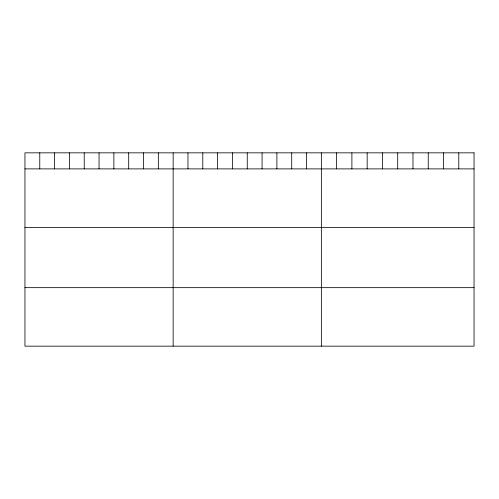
<?xml version="1.0" encoding="UTF-8"?>
<svg xmlns="http://www.w3.org/2000/svg" width="499" height="499" viewBox="0 0 499 499"><rect width="100%" height="100%" fill="white"/><g stroke="black" fill="none" stroke-linecap="round" stroke-linejoin="round"><path stroke-width="0.75" d="M24.95 168.887L474.05 168.887M24.95 227.382L474.05 227.382M24.95 287.655L474.05 287.655M458.781 152.844L458.781 168.887M443.511 152.844L443.511 168.887M428.242 152.844L428.242 168.887M412.972 152.844L412.972 168.887M397.703 152.844L397.703 168.887M382.434 152.844L382.434 168.887M367.164 152.844L367.164 168.887M351.895 152.844L351.895 168.887M336.625 152.844L336.625 168.887M321.356 152.844L321.356 346.156M306.536 152.844L306.536 168.887M291.715 152.844L291.715 168.887M276.895 152.844L276.895 168.887M262.075 152.844L262.075 168.887M247.255 152.844L247.255 168.887M232.434 152.844L232.434 168.887M217.614 152.844L217.614 168.887M202.794 152.844L202.794 168.887M187.973 152.844L187.973 168.887M173.153 152.844L173.153 346.156M158.333 152.844L158.333 168.887M143.512 152.844L143.512 168.887M128.692 152.844L128.692 168.887M113.872 152.844L113.872 168.887M99.052 152.844L99.052 168.887M84.231 152.844L84.231 168.887M69.411 152.844L69.411 168.887M54.591 152.844L54.591 168.887M39.77 152.844L39.77 168.887M474.05 152.844L24.95 152.844L24.95 346.156L474.05 346.156L474.05 152.844"/></g></svg>
